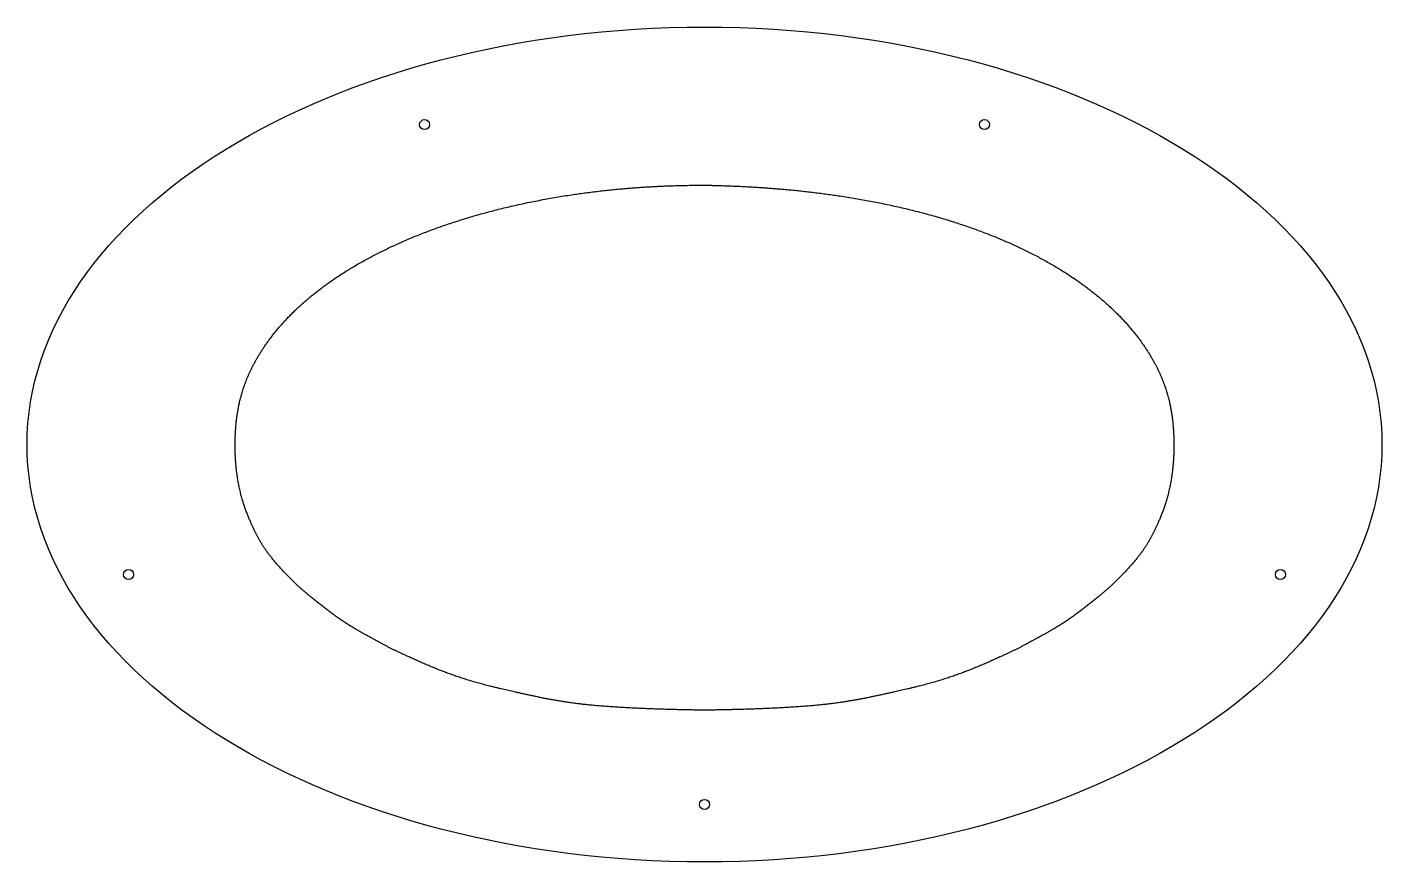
# Model space of a CAD drawing. Header units: inches. Extents: x -16.9 to 16.9, y -10.4 to 10.4.
import ezdxf

# ---------------------------------------------------------------- set-up
doc = ezdxf.new("R2010")
doc.units = ezdxf.units.IN
doc.layers.get('0').update_dxf_attribs({"linetype": 'CONTINUOUS'})

msp = doc.modelspace()

# ---------------------------------------------------------------- linework, layer by layer
for centre in [(-7, 8), (7, 8), (-14.4, -3.25), (14.4, -3.25), (0, -9)]:
    msp.add_circle(centre, 0.125)
msp.add_ellipse((0, 0), major_axis=(16.938, 0), ratio=0.616218)
for points in [[(-11.737, 0), (-11.736, 0.112), (-11.73, 0.337), (-11.706, 0.675), (-11.634, 1.135), (-11.427, 1.753), (-11.063, 2.418), (-10.547, 3.077), (-9.888, 3.704), (-9.099, 4.279), (-8.198, 4.794), (-7.202, 5.244), (-6.128, 5.627), (-4.99, 5.941), (-3.8, 6.186), (-2.569, 6.362), (-1.557, 6.446), (-0.783, 6.478), (-0.262, 6.484), (0, 6.484)], [(0, 6.484), (0.267, 6.48), (0.797, 6.465), (1.579, 6.426), (2.598, 6.336), (3.827, 6.162), (5.01, 5.923), (6.139, 5.617), (7.205, 5.242), (8.195, 4.797), (9.095, 4.283), (9.885, 3.706), (10.546, 3.078), (11.063, 2.417), (11.427, 1.753), (11.634, 1.135), (11.706, 0.675), (11.73, 0.337), (11.736, 0.112), (11.737, 0)], [(0, -6.644), (-0.278, -6.64), (-0.803, -6.63), (-1.502, -6.609), (-2.261, -6.572), (-2.97, -6.512), (-3.5, -6.442), (-3.923, -6.366), (-4.308, -6.285), (-4.712, -6.196), (-5.174, -6.092), (-5.701, -5.963), (-6.256, -5.787), (-6.781, -5.584), (-7.217, -5.393), (-7.532, -5.246), (-7.724, -5.16), (-7.891, -5.073), (-8.125, -4.948), (-8.405, -4.797), (-8.691, -4.636), (-8.937, -4.487), (-9.134, -4.355), (-9.292, -4.24), (-9.445, -4.124), (-9.617, -3.991), (-9.855, -3.801), (-10.061, -3.633), (-10.282, -3.428), (-10.571, -3.133), (-10.853, -2.81), (-11.065, -2.513), (-11.202, -2.254), (-11.341, -1.97), (-11.483, -1.63), (-11.618, -1.203), (-11.698, -0.78), (-11.73, -0.41), (-11.737, -0.141), (-11.737, 0)], [(11.737, 0), (11.737, -0.141), (11.73, -0.41), (11.698, -0.78), (11.618, -1.203), (11.483, -1.63), (11.341, -1.97), (11.202, -2.254), (11.065, -2.513), (10.853, -2.81), (10.571, -3.133), (10.282, -3.428), (10.061, -3.633), (9.855, -3.801), (9.617, -3.991), (9.445, -4.124), (9.292, -4.24), (9.134, -4.355), (8.937, -4.487), (8.691, -4.636), (8.405, -4.797), (8.125, -4.948), (7.891, -5.073), (7.724, -5.16), (7.532, -5.246), (7.217, -5.393), (6.781, -5.584), (6.256, -5.787), (5.701, -5.963), (5.174, -6.092), (4.712, -6.196), (4.308, -6.285), (3.923, -6.366), (3.5, -6.442), (2.97, -6.512), (2.261, -6.572), (1.502, -6.609), (0.803, -6.63), (0.278, -6.64), (0, -6.644)]]:
    msp.add_open_spline(points, degree=5)

doc.saveas('drawing.dxf')
